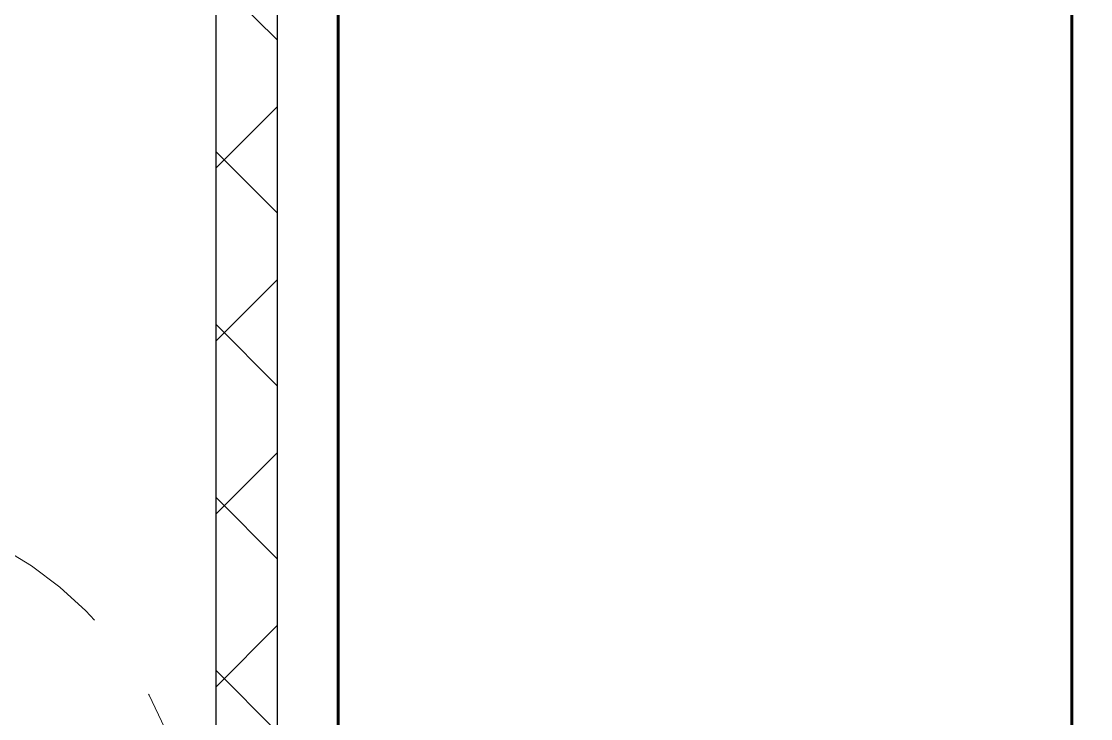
# Model space of a CAD drawing. Header units: millimetres. Extents: x 0 to 1680, y 0 to 594.
# Drawn here: x 708.03 to 725.52, y 444.83 to 456.23 of the extents above; entities that cross this region are included whole.
import ezdxf

# ---------------------------------------------------------------- set-up
doc = ezdxf.new("R2010")
doc.units = ezdxf.units.MM
for name, pattern in [('K5LT32792', [0]), ('K5LT32800', [4.5, 3, -1.5]), ('K5LT_BASIC', [0])]:
    doc.linetypes.add(name, pattern=pattern)
doc.layers.add('Системный слой', color=7, linetype='Continuous')

# ---------------------------------------------------------------- blocks, each defined once
blk = doc.blocks.new('U383')
at = {"layer": 'Системный слой'}
h = blk.add_hatch(dxfattribs=at)
h.set_pattern_fill('', angle=45, style=0, pattern_type=0)
h.set_pattern_definition([(45, (0, 0), (-1.4142136, 1.4142136), []), (135, (0, 0), (-1.4142136, -1.4142136), [])])
h.paths.add_polyline_path([(712.218, 431.977), (712.218, 479.677), (711.218, 479.677), (711.218, 431.977)])
at = {"layer": 'Системный слой', "color": 150, "linetype": 'K5LT_BASIC', "lineweight": 25, "true_color": 0x0080ff}
for p, q in [((712.218, 479.677), (712.218, 431.977)), ((711.218, 431.977), (711.218, 478.677))]:
    blk.add_line(p, q, dxfattribs=at)
blk = doc.blocks.new('U491')
at = {"layer": 'Системный слой', "color": 5, "linetype": 'K5LT32792', "lineweight": 60, "true_color": 0x0000ff}
for p, q in [((710.848, 442.347), (704.848, 442.347)), ((704.848, 442.347), (704.848, 432.347)), ((710.848, 432.347), (710.848, 442.347)), ((704.848, 432.347), (710.848, 432.347))]:
    blk.add_line(p, q, dxfattribs=at)
blk = doc.blocks.new('U490')
at = {"layer": 'Системный слой', "color": 5, "linetype": 'K5LT32792', "lineweight": 60, "true_color": 0x0000ff}
blk.add_line((704.848, 442.347), (704.848, 448.347), dxfattribs=at)
at = {"layer": 'Системный слой', "color": 7, "linetype": 'K5LT32800', "lineweight": 18}
blk.add_arc((704.848, 442.347), 6, 0, 90, dxfattribs=at)
at = {"layer": 'Системный слой'}
blk.add_blockref('U491', (0, 0), dxfattribs=at)
blk = doc.blocks.new('U538')
at = {"layer": 'Системный слой', "color": 5, "linetype": 'K5LT32792', "lineweight": 60, "true_color": 0x0000ff}
for p, q in [((713.218, 432.977), (713.218, 456.977)), ((725.218, 456.977), (725.218, 432.977))]:
    blk.add_line(p, q, dxfattribs=at)

msp = doc.modelspace()

# ---------------------------------------------------------------- block references
at = {"layer": 'Системный слой'}
for name in ['U383', 'U538', 'U490']:
    msp.add_blockref(name, (0, 0), dxfattribs=at)

doc.saveas('drawing.dxf')
